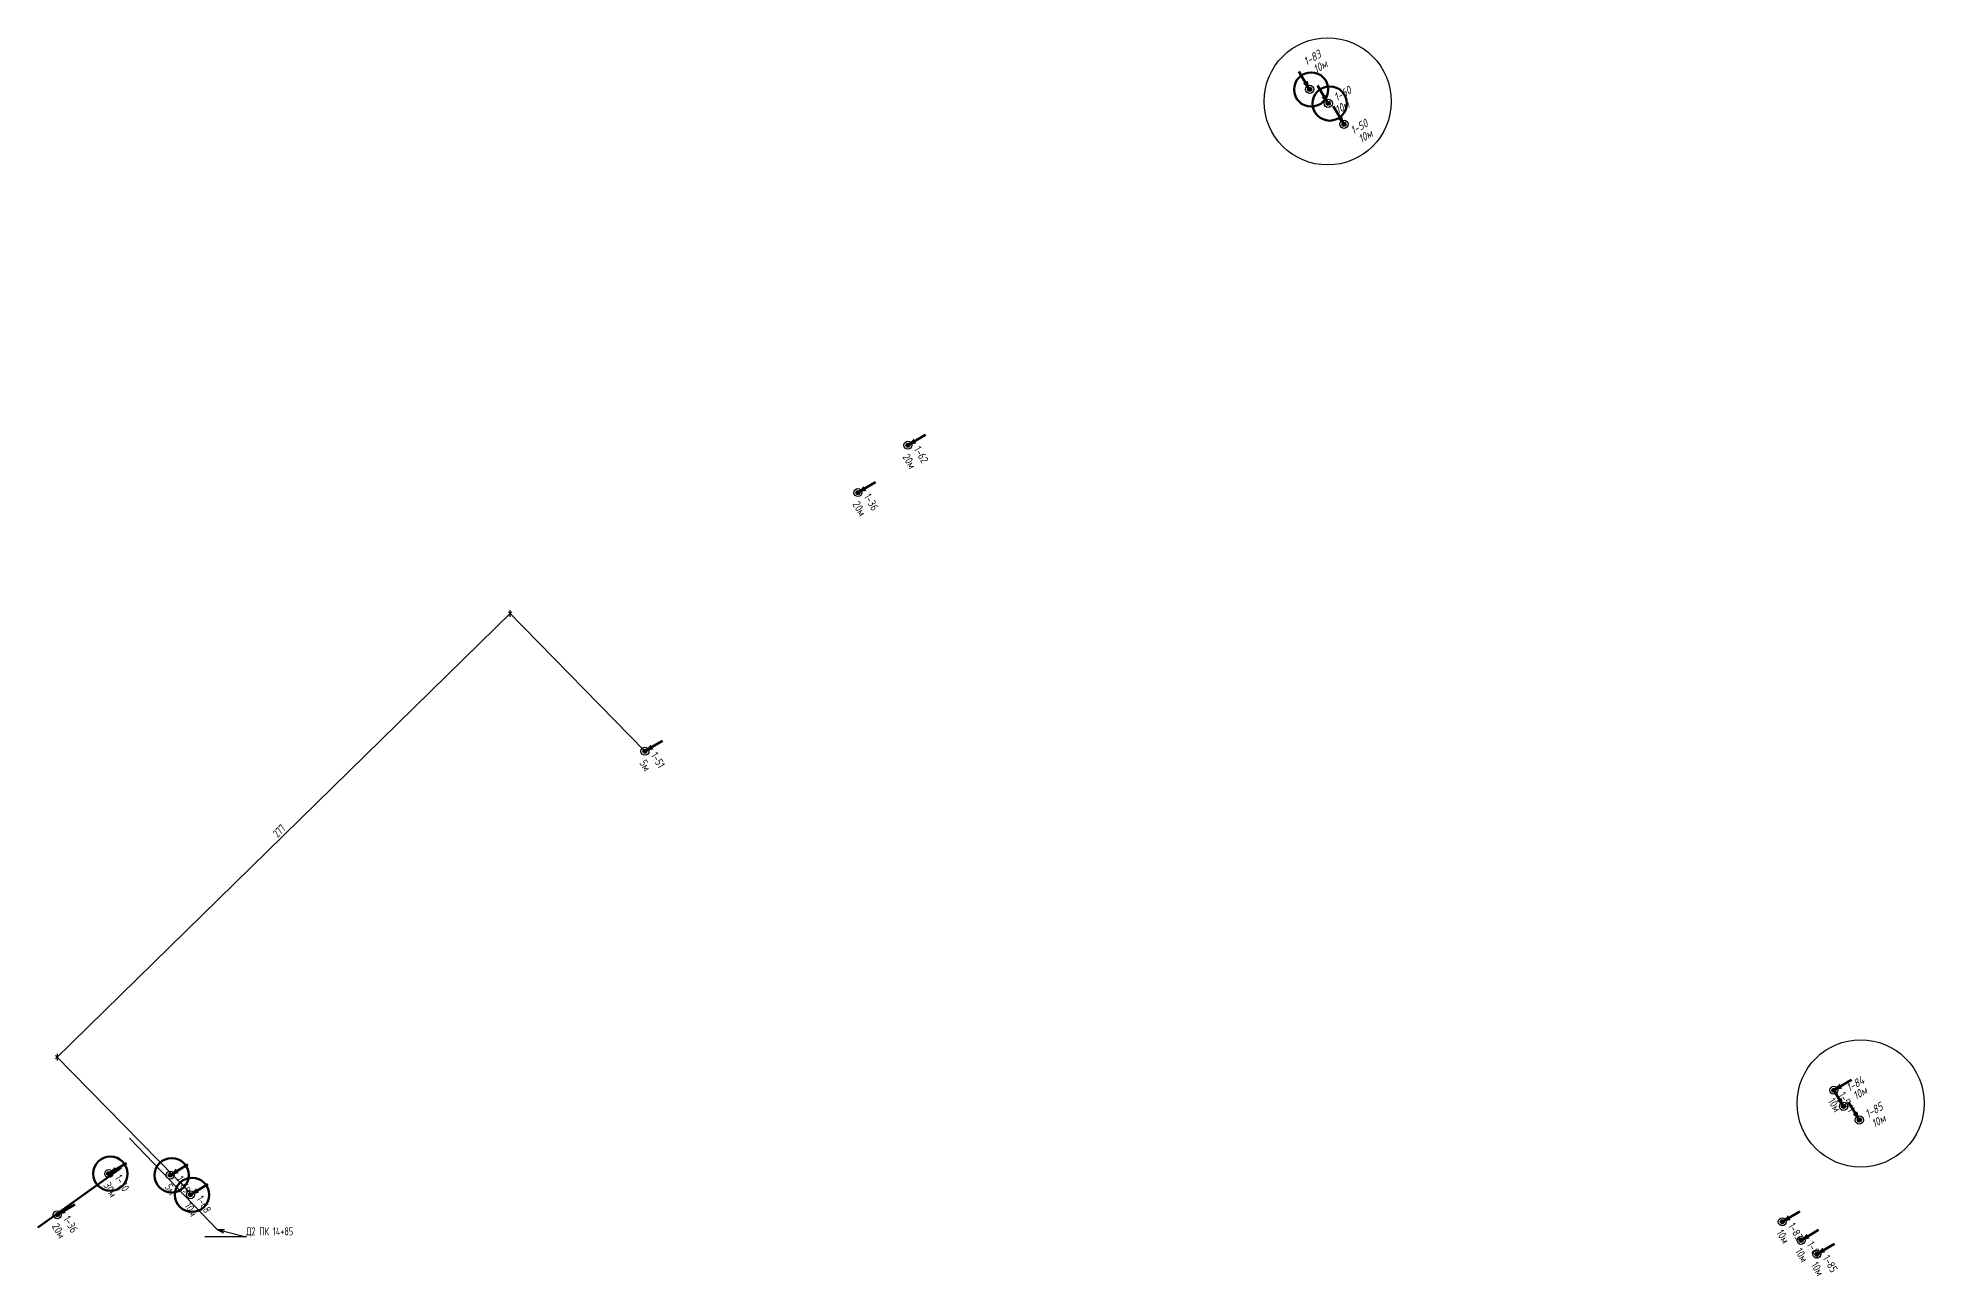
# Model space of a CAD drawing. Header units: metres. Extents: x 1267698 to 1279776, y 339473 to 349577.
# Drawn here: x 1269925 to 1270750, y 342778 to 343319 of the extents above; entities that cross this region are included whole.
import ezdxf
from ezdxf import colors
from ezdxf.entities.mleader import LeaderData, LeaderLine
from ezdxf.enums import TextEntityAlignment as Align
from ezdxf.math import Vec2, Vec3

# ---------------------------------------------------------------- set-up
doc = ezdxf.new("R2010")
doc.units = ezdxf.units.M
doc.header["$PDMODE"] = 1
doc.header["$PDSIZE"] = 100
doc.layers.get('Defpoints').update_dxf_attribs({"lineweight": 15})
for name, color, linetype, lineweight in [('_ИГЕОЛ поперечники ОХ', 3, 'Continuous', 30), ('_ИГЕОЛ! ВСПОМ', 6, 'Continuous', 30), ('_ИГЕОЛ_намеченные скважины_П', 6, 'Continuous', 100)]:
    doc.layers.add(name, color=color, linetype=linetype, lineweight=lineweight)
doc.layers.add('_ИГЕОЛ Пробуренные ТСЗ+', color=250, linetype='Continuous', lineweight=100, plot=False)
doc.layers.add('_Скважины', color=5, linetype='Continuous')
doc.layers.add('_Точки опытных наблюдений', color=4, linetype='Continuous')
doc.styles.add('RS', font='romans.shx', dxfattribs={"width": 0.64})
doc.styles.add('VNIPISIMPLEXCUR', font='simplex.shx', dxfattribs={"width": 0.8, "oblique": 15})
doc.dimstyles.new('LIN', dxfattribs={"dimtxt": 3.5, "dimasz": 2, "dimexe": 1, "dimexo": 0, "dimgap": 1, "dimtad": 1, "dimdec": 1, "dimrnd": 1, "dimzin": 9, "dimdsep": 46, "dimtxsty": 'RS', "dimblk1": 'OBLIQUE', "dimblk2": 'OBLIQUE', "dimsah": 1, "dimcen": 2, "dimdle": 1, "dimclrd": 256, "dimclre": 256, "dimclrt": 7, "dimazin": 2, "dimtfac": 2.5, "dimtdec": 1, "dimtmove": 0, "dimatfit": 3, "dimfxl": 1, "dimtolj": 1, "dimtzin": 12, "dimlwd": -1, "dimlwe": -1, "dimarcsym": 0})

# ---------------------------------------------------------------- blocks, each defined once
blk = doc.blocks.new('ИИ25001')
at = {"linetype": 'Continuous', "lineweight": 25}
h = blk.add_hatch(color=0, dxfattribs=at)
edge = h.paths.add_edge_path()
edge.add_arc((0, 0), 0.5, 359.64, 719.64)
at = {"layer": '_Точки опытных наблюдений', "linetype": 'Continuous', "lineweight": 70}
h = blk.add_hatch(color=5, dxfattribs=at)
h.dxf.hatch_style = 1
h.paths.add_polyline_path([(-0.03, 2.04), (-0.71, 2.03), (0, 0)])
h.paths.add_polyline_path([(0.65, 2.05), (-0.03, 2.04), (0, 0)])
at = {"color": 0, "linetype": 'Continuous', "lineweight": 25}
for radius in [1, 0.5]:
    blk.add_circle((0, 0), radius, dxfattribs=at)
at = {"layer": '_Точки опытных наблюдений', "color": 5, "linetype": 'Continuous', "lineweight": 70}
blk.add_line((-0.07, 5.1), (0, 0), dxfattribs=at)
at = {"color": 253, "linetype": 'Continuous', "style": 'VNIPISIMPLEXCUR', "oblique": 15, "width": 0.8, "flags": 1}
for tag, p in [('DATE', (-2.5, -0.8)), ('NOTE2', (-2.5, -5.6)), ('NOTE1', (-2.5, -3.2))]:
    blk.add_attdef(tag, text='', height=1.6, dxfattribs=at).set_placement(p, align=Align.RIGHT)
at = {"layer": '_Скважины', "color": 0, "linetype": 'Continuous', "lineweight": 50, "transparency": 33554687, "style": 'RS', "width": 0.64}
blk.add_attdef('NUMBER_001', (1.02, 0.7), '', height=2, dxfattribs=at)
at = {"layer": '_Скважины', "color": 0, "linetype": 'Continuous', "lineweight": 100, "style": 'VNIPISIMPLEXCUR', "oblique": 15, "width": 0.8}
for tag, p in [('TFS', (19.08, -1)), ('EGWL', (38.32, 0.7)), ('STS', (2, -5.2)), ('FS', (14.22, -2.7)), ('AGWL', (36.59, -2.7))]:
    blk.add_attdef(tag, p, '', height=2, dxfattribs=at)
at = {"layer": '_Скважины', "color": 0, "linetype": 'Continuous', "lineweight": 50, "style": 'RS', "width": 0.64}
blk.add_attdef('HEIGHT_001', (1.02, -2.7), '', height=2, dxfattribs=at)
blk = doc.blocks.new('_Open30')
at = {"color": 0, "linetype": 'ByBlock', "lineweight": -2}
for p, q in [((-1, 0.267949), (0, 0)), ((0, 0), (-1, -0.267949)), ((0, 0), (-1, 0))]:
    blk.add_line(p, q, dxfattribs=at)
blk = doc.blocks.new('_Oblique')
at = {"color": 0, "linetype": 'ByBlock', "lineweight": -2}
blk.add_line((-0.5, -0.5), (0.5, 0.5), dxfattribs=at)
blk = doc.blocks.new('*D78')
at = {"layer": '_ИГЕОЛ! ВСПОМ', "transparency": 16777216}
for p, q in [((1269933.07, 342872.62), (1270132.63, 343068.02)), ((1270190.86, 343007.13), (1270131.22, 343068.04)), ((1269992.73, 342813.12), (1269933.09, 342874.03))]:
    blk.add_line(p, q, dxfattribs=at)
at = {"layer": 'Defpoints', "color": 0, "transparency": 16777216}
for p in [(1270131.92, 343067.32), (1270190.86, 343007.13, 0), (1269992.73, 342813.12)]:
    blk.add_point(p, dxfattribs=at)
at = {"layer": '_ИГЕОЛ! ВСПОМ', "transparency": 16777216, "xscale": 2, "yscale": 2, "zscale": 2}
for p, rotation in [((1270131.92, 343067.32), 44.3968503938644), ((1269933.79, 342873.32), 224.3968503938644)]:
    blk.add_blockref('_Oblique', p, dxfattribs=dict(at, rotation=rotation))
at = {"layer": '_ИГЕОЛ! ВСПОМ', "color": 7, "transparency": 16777216, "insert": (1270030.93, 342972.28), "char_height": 3.5, "attachment_point": 5, "rotation": 44.39685, "style": 'RS'}
blk.add_mtext('\\A1;277', dxfattribs=at)

msp = doc.modelspace()

# ---------------------------------------------------------------- linework, layer by layer
at = {"layer": '_ИГЕОЛ поперечники ОХ', "color": 3, "lineweight": 50}
msp.add_lwpolyline([(1269961.81, 342824.94), (1269925.24, 342798.81)], dxfattribs=at)
at = {"layer": '_ИГЕОЛ Пробуренные ТСЗ+'}
for centre in [(1270482.25, 343296.51, 0), (1270490.38, 343290.37, 0), (1269957.01, 342822.33), (1269983.86, 342821.7), (1269992.73, 342813.12)]:
    msp.add_circle(centre, 7.5, dxfattribs=at)
at = {"layer": '_ИГЕОЛ! ВСПОМ'}
for centre in [(1270489.47, 343291.32), (1270722.6, 342853.11)]:
    msp.add_circle(centre, 27.82, dxfattribs=at)

# ---------------------------------------------------------------- block references
at = {"layer": '_ИГЕОЛ_намеченные скважины_П', "lineweight": 50}
ref = msp.add_blockref('ИИ25001', (1270305.87, 343140.94), dxfattribs=dict(at, xscale=1.75, yscale=1.75, zscale=2, rotation=299.9999999999999))
ref.add_attrib('NUMBER_001', '1-62', (1270308.28, 343139.21), dxfattribs={"layer": '_Скважины', "color": 0, "linetype": 'Continuous', "lineweight": 50, "transparency": 33554687, "height": 3.5, "rotation": 300, "style": 'RS', "width": 0.8})
ref.add_attrib('HEIGHT_001', '20м', (1270303.33, 343135.89), dxfattribs={"layer": '_Скважины', "color": 0, "linetype": 'Continuous', "lineweight": 50, "height": 3.5, "rotation": 300, "style": 'RS', "width": 0.8})
ref = msp.add_blockref('ИИ25001', (1270284.01, 343120.2), dxfattribs=dict(at, xscale=1.75, yscale=1.75, zscale=2, rotation=299.9999999999999))
ref.add_attrib('NUMBER_001', '1-36', (1270286.42, 343118.47), dxfattribs={"layer": '_Скважины', "color": 0, "linetype": 'Continuous', "lineweight": 50, "transparency": 33554687, "height": 3.5, "rotation": 300, "style": 'RS', "width": 0.8})
ref.add_attrib('HEIGHT_001', '20м', (1270281.47, 343115.15), dxfattribs={"layer": '_Скважины', "color": 0, "linetype": 'Continuous', "lineweight": 50, "height": 3.5, "rotation": 300, "style": 'RS', "width": 0.8})
ref = msp.add_blockref('ИИ25001', (1270190.86, 343007.13, 0), dxfattribs=dict(at, xscale=1.75, yscale=1.75, zscale=2, rotation=299.9999999999999))
ref.add_attrib('NUMBER_001', '1-51', (1270193.27, 343005.4, 0), dxfattribs={"layer": '_Скважины', "color": 0, "linetype": 'Continuous', "lineweight": 50, "transparency": 33554687, "height": 3.5, "rotation": 300, "style": 'RS', "width": 0.8})
ref.add_attrib('HEIGHT_001', '5м', (1270188.31, 343002.08, 0), dxfattribs={"layer": '_Скважины', "color": 0, "linetype": 'Continuous', "lineweight": 50, "height": 3.5, "rotation": 300, "style": 'RS', "width": 0.8})
ref = msp.add_blockref('ИИ25001', (1270710.88, 342858.83, 31.61), dxfattribs=dict(at, xscale=1.75, yscale=1.75, zscale=2, rotation=299.9999999999999))
ref.add_attrib('NUMBER_001', '1-5/1', (1270712.71, 342856.77, 31.61), dxfattribs={"layer": '_Скважины', "color": 0, "linetype": 'Continuous', "lineweight": 50, "transparency": 33554687, "height": 3.5, "rotation": 300, "style": 'RS', "width": 0.8})
ref.add_attrib('HEIGHT_001', '10м', (1270708.13, 342854.13, 31.61), dxfattribs={"layer": '_Скважины', "color": 0, "linetype": 'Continuous', "lineweight": 50, "height": 3.5, "rotation": 300, "style": 'RS', "width": 0.8})
ref = msp.add_blockref('ИИ25001', (1270715.11, 342851.8), dxfattribs=dict(at, xscale=1.8, yscale=1.8, zscale=2, rotation=30))
ref.add_attrib('NUMBER', '1-84', (1270717.57, 342858.01), dxfattribs={"layer": '0', "color": 0, "linetype": 'Continuous', "height": 3.6, "rotation": 30, "style": 'VNIPISIMPLEXCUR', "oblique": 15, "width": 0.8})
ref.add_attrib('HEIGHT', '10м', (1270720.45, 342854.53), dxfattribs={"layer": '0', "color": 0, "linetype": 'Continuous', "height": 3.6, "rotation": 30, "style": 'VNIPISIMPLEXCUR', "oblique": 15, "width": 0.8})
ref = msp.add_blockref('ИИ25001', (1270722.03, 342845.81), dxfattribs=dict(at, xscale=1.8, yscale=1.8, zscale=2, rotation=30))
ref.add_attrib('NUMBER', '1-85', (1270725.76, 342846.56), dxfattribs={"layer": '0', "color": 0, "linetype": 'Continuous', "height": 3.6, "rotation": 30, "style": 'VNIPISIMPLEXCUR', "oblique": 15, "width": 0.8})
ref.add_attrib('HEIGHT', '10м', (1270728.57, 342842.26, 0), dxfattribs={"layer": '0', "color": 0, "linetype": 'Continuous', "height": 3.6, "rotation": 30, "style": 'VNIPISIMPLEXCUR', "oblique": 15, "width": 0.8})
ref = msp.add_blockref('ИИ25001', (1269933.81, 342804.39), dxfattribs=dict(at, xscale=1.75, yscale=1.75, zscale=2, rotation=299.9999999999999))
ref.add_attrib('NUMBER_001', '1-36', (1269936.22, 342802.67), dxfattribs={"layer": '_Скважины', "color": 0, "linetype": 'Continuous', "lineweight": 50, "transparency": 33554687, "height": 3.5, "rotation": 300, "style": 'RS', "width": 0.8})
ref.add_attrib('HEIGHT_001', '20м', (1269931.27, 342799.35), dxfattribs={"layer": '_Скважины', "color": 0, "linetype": 'Continuous', "lineweight": 50, "height": 3.5, "rotation": 300, "style": 'RS', "width": 0.8})
at = {"layer": '_ИГЕОЛ_намеченные скважины_П', "lineweight": 100}
ref = msp.add_blockref('ИИ25001', (1270688.3, 342801.31), dxfattribs=dict(at, xscale=1.75, yscale=1.75, zscale=2, rotation=299.9999999999999))
ref.add_attrib('NUMBER_001', '1-83', (1270690.71, 342799.58), dxfattribs={"layer": '_Скважины', "color": 0, "linetype": 'Continuous', "lineweight": 50, "transparency": 33554687, "height": 3.5, "rotation": 300, "style": 'RS', "width": 0.8})
ref.add_attrib('HEIGHT_001', '10м', (1270685.56, 342796.6), dxfattribs={"layer": '_Скважины', "color": 0, "linetype": 'Continuous', "lineweight": 50, "height": 3.5, "rotation": 300, "style": 'RS', "width": 0.8})
ref = msp.add_blockref('ИИ25001', (1270696.53, 342793.18), dxfattribs=dict(at, xscale=1.75, yscale=1.75, zscale=2, rotation=299.9999999999999))
ref.add_attrib('NUMBER_001', '1-84', (1270698.94, 342791.45), dxfattribs={"layer": '_Скважины', "color": 0, "linetype": 'Continuous', "lineweight": 50, "transparency": 33554687, "height": 3.5, "rotation": 300, "style": 'RS', "width": 0.8})
ref.add_attrib('HEIGHT_001', '10м', (1270693.79, 342788.48), dxfattribs={"layer": '_Скважины', "color": 0, "linetype": 'Continuous', "lineweight": 50, "height": 3.5, "rotation": 300, "style": 'RS', "width": 0.8})
ref = msp.add_blockref('ИИ25001', (1270703.44, 342787.19), dxfattribs=dict(at, xscale=1.75, yscale=1.75, zscale=2, rotation=299.9999999999999))
ref.add_attrib('NUMBER_001', '1-85', (1270705.85, 342785.46), dxfattribs={"layer": '_Скважины', "color": 0, "linetype": 'Continuous', "lineweight": 50, "transparency": 33554687, "height": 3.5, "rotation": 300, "style": 'RS', "width": 0.8})
ref.add_attrib('HEIGHT_001', '10м', (1270700.7, 342782.49), dxfattribs={"layer": '_Скважины', "color": 0, "linetype": 'Continuous', "lineweight": 50, "height": 3.5, "rotation": 300, "style": 'RS', "width": 0.8})
at = {"layer": '_Скважины', "lineweight": 100}
ref = msp.add_blockref('ИИ25001', (1270481.58, 343296.56, 0), dxfattribs=dict(at, xscale=1.8, yscale=1.8, zscale=2, rotation=30))
ref.add_attrib('NUMBER', '1-83', (1270480.13, 343306.81, 0), dxfattribs={"layer": '0', "color": 0, "linetype": 'Continuous', "height": 3.6, "rotation": 30, "style": 'VNIPISIMPLEXCUR', "oblique": 15, "width": 0.8})
ref.add_attrib('HEIGHT', '10м', (1270484.41, 343303.4, 0), dxfattribs={"layer": '0', "color": 0, "linetype": 'Continuous', "height": 3.6, "rotation": 30, "style": 'VNIPISIMPLEXCUR', "oblique": 15, "width": 0.8})
ref = msp.add_blockref('ИИ25001', (1270489.71, 343290.42, 0), dxfattribs=dict(at, xscale=1.8, yscale=1.8, zscale=2, rotation=30))
ref.add_attrib('NUMBER', '1-60', (1270493.45, 343291.17, 0), dxfattribs={"layer": '0', "color": 0, "linetype": 'Continuous', "height": 3.6, "rotation": 30, "style": 'VNIPISIMPLEXCUR', "oblique": 15, "width": 0.8})
ref.add_attrib('HEIGHT', '10м', (1270493.95, 343285.66, 0), dxfattribs={"layer": '0', "color": 0, "linetype": 'Continuous', "height": 3.6, "rotation": 30, "style": 'VNIPISIMPLEXCUR', "oblique": 15, "width": 0.8})
at = {"layer": '_Скважины'}
ref = msp.add_blockref('ИИ25001', (1270496.61, 343281.28), dxfattribs=dict(at, xscale=1.8, yscale=1.8, zscale=2, rotation=30))
ref.add_attrib('NUMBER', '1-50', (1270500.69, 343276.67), dxfattribs={"layer": '0', "color": 0, "linetype": 'Continuous', "height": 3.6, "rotation": 30, "style": 'VNIPISIMPLEXCUR', "oblique": 15, "width": 0.8})
ref.add_attrib('HEIGHT', '10м', (1270504.13, 343272.96, 1.34), dxfattribs={"layer": '0', "color": 0, "linetype": 'Continuous', "height": 3.6, "rotation": 30, "style": 'VNIPISIMPLEXCUR', "oblique": 15, "width": 0.8})
ref = msp.add_blockref('ИИ25001', (1269956.34, 342822.39), dxfattribs=dict(at, xscale=1.75, yscale=1.75, zscale=2, rotation=299.9999999999999))
ref.add_attrib('NUMBER_001', '1-70', (1269958.75, 342820.66), dxfattribs={"color": 0, "linetype": 'Continuous', "lineweight": 50, "transparency": 33554687, "height": 3.5, "rotation": 300, "style": 'RS', "width": 0.8})
ref.add_attrib('HEIGHT_001', '30м', (1269953.8, 342817.34), dxfattribs={"color": 0, "linetype": 'Continuous', "lineweight": 50, "height": 3.5, "rotation": 300, "style": 'RS', "width": 0.8})
ref = msp.add_blockref('ИИ25001', (1269983.18, 342821.75), dxfattribs=dict(at, xscale=1.75, yscale=1.75, zscale=2, rotation=299.9999999999999))
ref.add_attrib('NUMBER_001', '1-69', (1269985.59, 342820.03), dxfattribs={"color": 0, "linetype": 'Continuous', "lineweight": 50, "transparency": 33554687, "height": 3.5, "rotation": 300, "style": 'RS', "width": 0.8})
ref.add_attrib('HEIGHT_001', '5м', (1269980.64, 342816.71), dxfattribs={"color": 0, "linetype": 'Continuous', "lineweight": 50, "height": 3.5, "rotation": 300, "style": 'RS', "width": 0.8})
ref = msp.add_blockref('ИИ25001', (1269992.05, 342813.18), dxfattribs=dict(at, xscale=1.75, yscale=1.75, zscale=2, rotation=299.9999999999999))
ref.add_attrib('NUMBER_001', '1-68', (1269994.46, 342811.45), dxfattribs={"color": 0, "linetype": 'Continuous', "lineweight": 50, "transparency": 33554687, "height": 3.5, "rotation": 300, "style": 'RS', "width": 0.8})
ref.add_attrib('HEIGHT_001', '10м', (1269989.31, 342808.48), dxfattribs={"color": 0, "linetype": 'Continuous', "lineweight": 50, "height": 3.5, "rotation": 300, "style": 'RS', "width": 0.8})

# ---------------------------------------------------------------- dimensions: what is measured, and where the dimension line sits
at = {"layer": '_ИГЕОЛ! ВСПОМ'}
dim = msp.add_aligned_dim(p1=(1269992.73, 342813.12), p2=(1270190.86, 343007.13, 0), distance=84.25, dimstyle='LIN', dxfattribs=at)
dim.commit()
dim.dimension.update_dxf_attribs({"geometry": '*D78', "text_midpoint": (1270030.93, 342972.28)})

# ---------------------------------------------------------------- leaders
at = {"layer": '_ИГЕОЛ поперечники ОХ'}
ml = msp.add_multileader_mtext('Standard', dxfattribs=at)
ml.set_content('Д2 ПК 14+85', color=256, style='RS')
ml.set_leader_properties(color=256, linetype='Continuous', lineweight=-1)
ml.set_arrow_properties(name='OPEN30')
ml.build(insert=Vec2(0, 0))
ml.multileader.update_dxf_attribs({"has_dogleg": 0, "text_left_attachment_type": 6, "text_right_attachment_type": 6, "dogleg_length": 0, "arrow_head_size": 3})
ctx = ml.context
ctx.base_point, ctx.char_height, ctx.arrow_head_size, ctx.landing_gap_size, ctx.plane_origin, ctx.plane_x_axis, ctx.plane_y_axis = Vec3(1270016.42, 342794.72, -249.02), 3.5, 3, 0, Vec3(1270171.29, 342034.12, -249.02), Vec3(0.70343, -0.710765), Vec3(0.710765, 0.70343)
ctx.left_attachment, ctx.right_attachment = 6, 6
notes = []
notes.append((ctx, [(0, (1, 1, 0), (1270016.42, 342794.72, -249.02), (1, 0), 0, [(0, [(1270003.8, 342797.89, -249.02)], 0, [])])]))
ctx.mtext.insert = Vec3(1270016.42, 342798.92, -249.02)
ctx.mtext.has_bg_fill, ctx.mtext.bg_color, ctx.mtext.bg_scale_factor, ctx.mtext.bg_transparency, ctx.mtext.use_window_bg_color = 1, -1023410175, 1.1, 0, 1
for ctx, leaders in notes:
    for number, flags, end, landing, length, lines in leaders:
        leader = LeaderData()
        leader.index, (leader.has_last_leader_line, leader.has_dogleg_vector, leader.attachment_direction) = number, flags
        leader.last_leader_point, leader.dogleg_vector, leader.dogleg_length = Vec3(end), Vec3(landing), length
        for number, points, colour, breaks in lines:
            line = LeaderLine()
            line.index, line.vertices, line.color, line.breaks = number, Vec3.list(points), colors.encode_raw_color(colour), breaks
            leader.lines.append(line)
        ctx.leaders.append(leader)

# ---------------------------------------------------------------- next in the draw order: linework, layer by layer
at = {"layer": '_ИГЕОЛ поперечники ОХ', "elevation": -249.02}
msp.add_lwpolyline([(1270003.8, 342797.89), (1269965.44, 342837.85)], dxfattribs=at)

doc.saveas('drawing.dxf')
